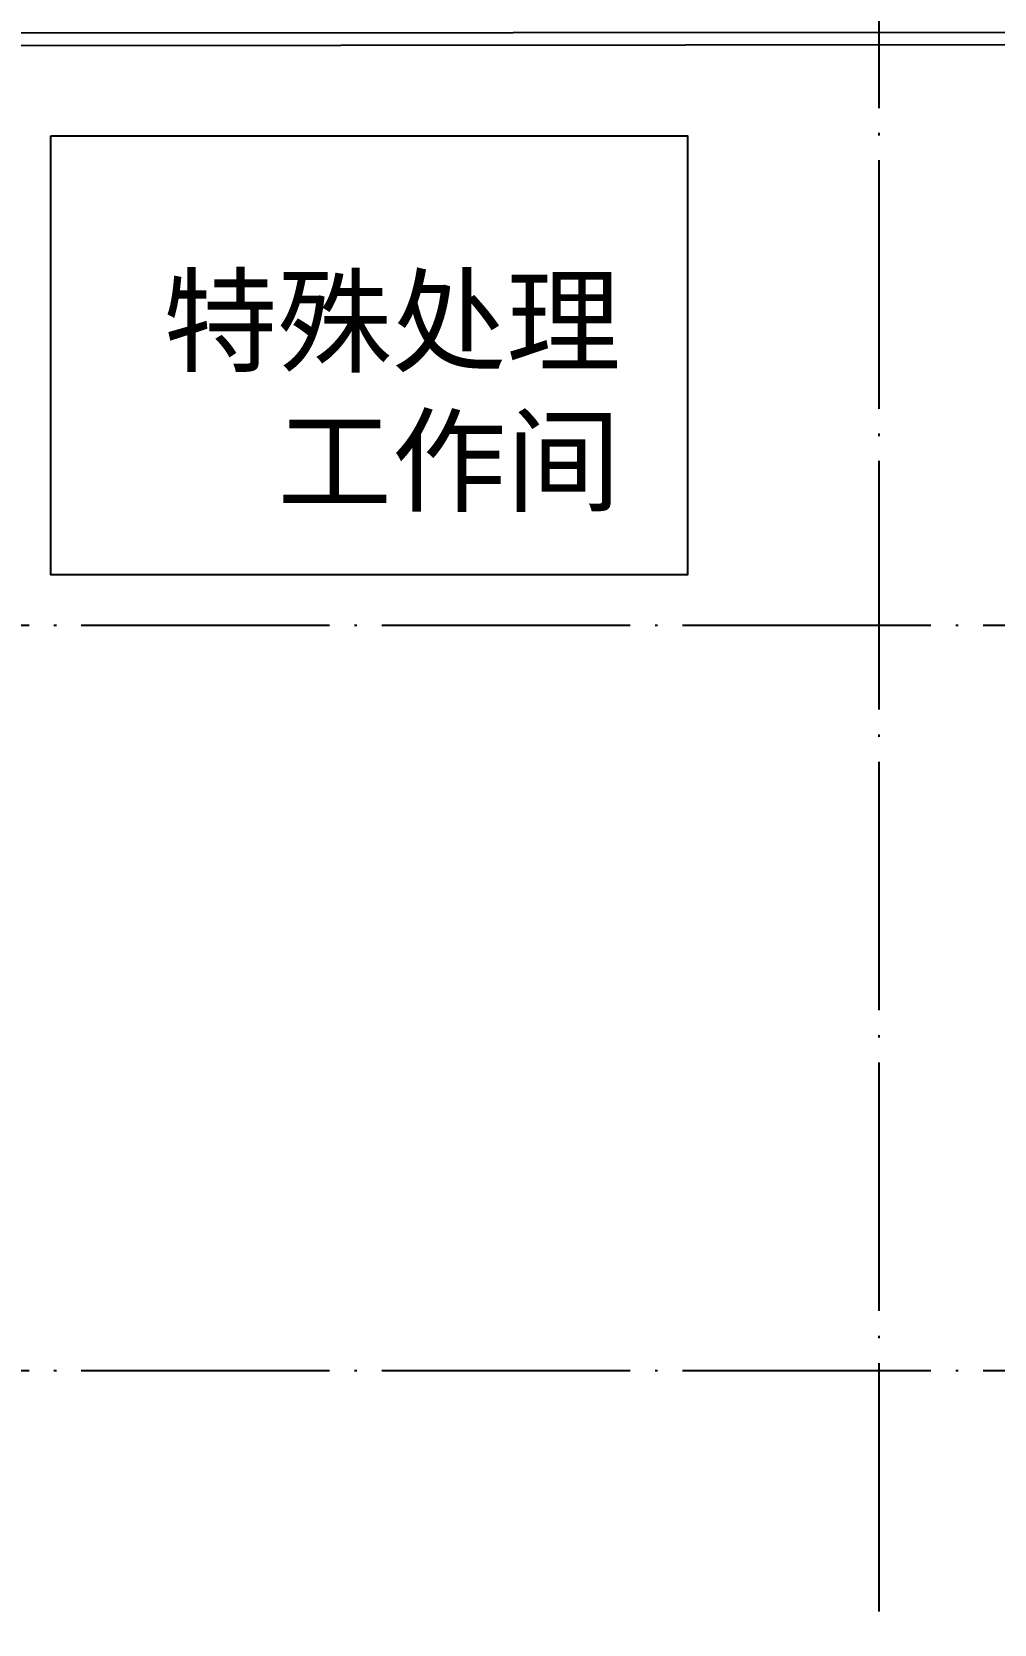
# Model space of a CAD drawing. Extents: x -2187 to 96136, y -11110 to 52208.
# Drawn here: x 54108 to 61855, y 23622 to 36437 of the extents above; entities that cross this region are included whole.
import ezdxf

# ---------------------------------------------------------------- set-up
doc = ezdxf.new("R2010")
doc.units = 0
doc.header["$LTSCALE"] = 1000
doc.header["$MEASUREMENT"] = 0
doc.linetypes.add('DOTE', pattern=[2.42, 2, -0.2, 0.02, -0.2])
for name, color, linetype in [('DOTE', 14, 'DOTE'), ('PUB_TEXT', 7, 'Continuous'), ('设备型号', 7, 'Continuous')]:
    doc.layers.add(name, color=color, linetype=linetype)
doc.styles.get("Standard").update_dxf_attribs({"font": 'gbenor.shx', "bigfont": 'gbcbig.shx'})

msp = doc.modelspace()

# ---------------------------------------------------------------- linework, layer by layer
msp.add_lwpolyline([(54261.758, 35600.943), (59385.29, 35600.943), (59385.29, 32068.08), (54261.758, 32068.08)], close=True)
at = {"layer": 'DOTE'}
for p, q in [((60925.665, 42663.27), (60925.665, -3336.73)), ((8525.665, 31663.27), (92525.665, 31663.27)), ((8525.665, 25663.27), (92525.665, 25663.27))]:
    msp.add_line(p, q, dxfattribs=at)
at = {"layer": '设备型号', "color": 30}
msp.add_line((68825.665, 36435.119), (43256.206, 36422.017), dxfattribs=at)
at = {"layer": '设备型号', "color": 6}
msp.add_line((68825.665, 36337.863), (38634.321, 36310.471), dxfattribs=at)

# ---------------------------------------------------------------- texts
at = {"layer": 'PUB_TEXT', "insert": (58848.282, 32573.207), "char_height": 675.1773, "width": 4796.6046, "attachment_point": 9}
msp.add_mtext('{\\fFangSong|b0|i0|c134|p49;特殊处理\\P工作间}', dxfattribs=at)

doc.saveas('drawing.dxf')
